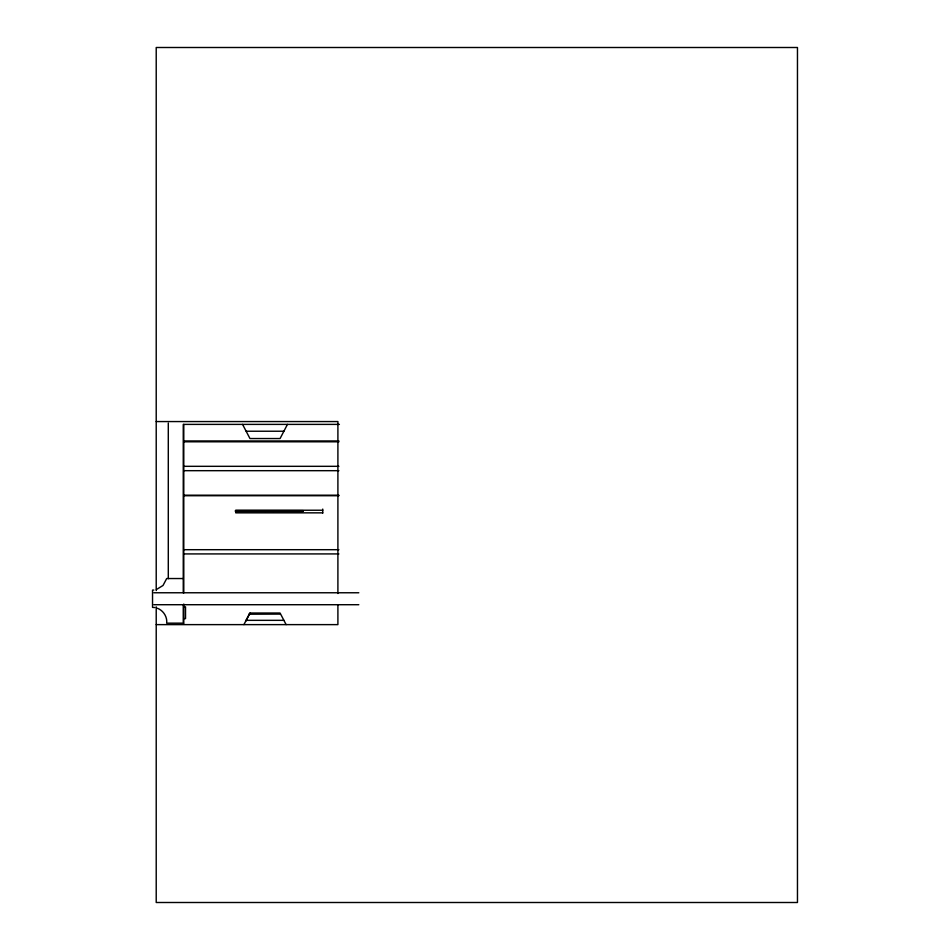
<?xml version="1.0" encoding="UTF-8"?>
<svg xmlns="http://www.w3.org/2000/svg" width="950" height="950" viewBox="0 0 950 950"><rect width="100%" height="100%" fill="white"/><g stroke="black" fill="none" stroke-linecap="round" stroke-linejoin="round"><path stroke-width="1.43" d="M245.623 621.336L249.957 613.023L280.072 613.023L286.116 624.601M287.458 424.389L280.072 438.544L249.957 438.544L242.571 424.389M243.912 624.601L249.957 613.023M156.406 589.534L163.02 585.473L166.689 578.538L183.255 578.538M153.841 590.057L152.534 590.092L152.534 607.383L154.791 607.549M248.912 614.211L280.369 614.092M156.216 421.562L337.903 421.562L337.903 593.501M339.411 424.389L183.255 424.389L183.255 592.764M246.145 431.229L283.896 431.229M183.789 440.954L338.889 440.954M183.789 441.798L338.889 441.798M183.789 466.319L338.889 466.319M183.789 470.678L338.889 470.678M183.789 495.199L338.889 495.199M183.789 495.722L338.889 495.722M322.727 510.233L235.754 510.233L235.754 512.846L322.727 512.846M183.789 549.694L338.889 549.694M183.789 553.921L338.889 553.921M153.864 592.764L358.803 592.764M153.864 604.711L358.803 604.711M183.789 606.824L185.523 606.824L185.523 618.628L183.789 618.628M246.145 620.338L283.896 620.338M156.216 624.625L337.903 624.625L337.903 605.352M157.237 608.214C163.246 610.363 167.426 616.776 166.689 623.153L183.255 623.153L183.255 604.711M322.727 509.081L322.727 513.131M273.303 510.649L273.303 511.397M265.288 510.649L265.288 511.397M183.789 424.389L183.789 592.907M183.789 604.034L183.789 624.328M168.292 423.047L168.292 578.681M156.216 590.532L156.216 47.5L797.466 47.5L797.466 902.5L156.216 902.5L156.216 606.836M303.228 510.649L235.362 510.649L235.362 511.397L303.228 511.397L303.228 510.649"/></g></svg>
